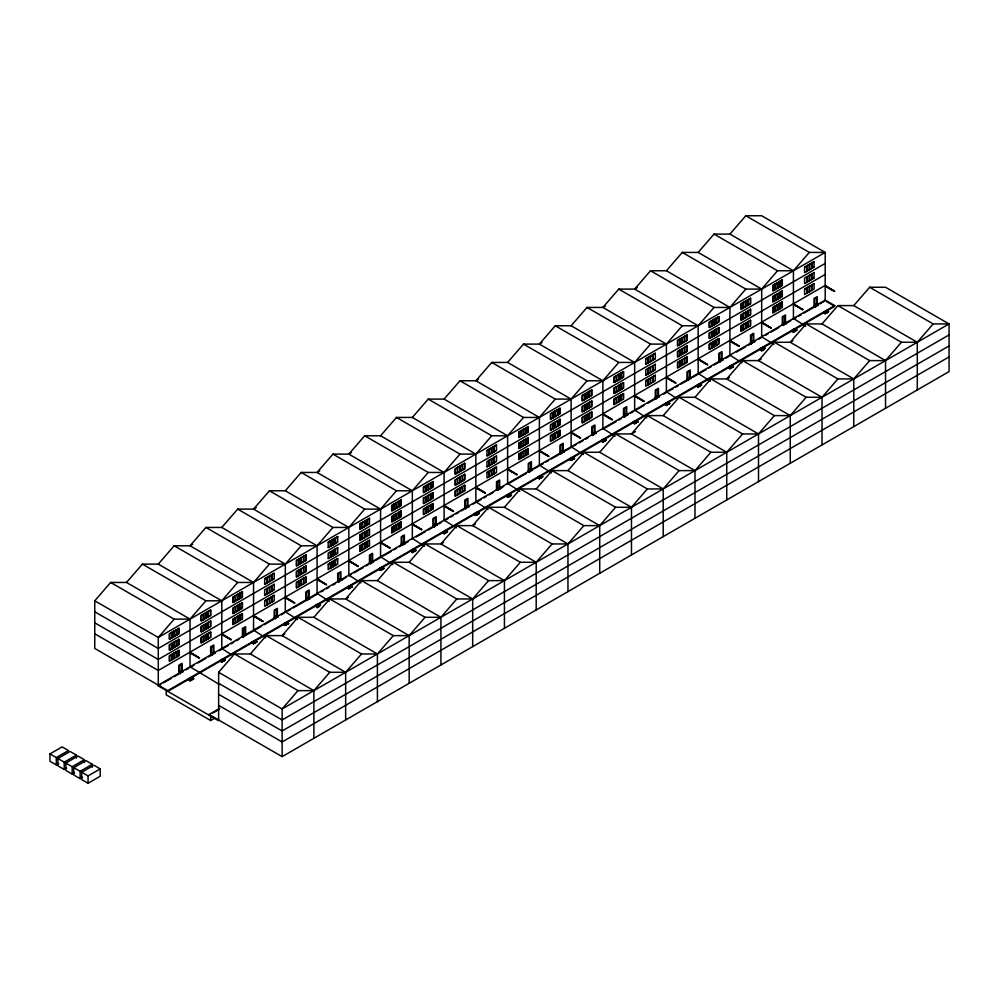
<?xml version="1.0" encoding="UTF-8"?>
<svg xmlns="http://www.w3.org/2000/svg" width="999" height="999" viewBox="0 0 999 999"><rect width="100%" height="100%" fill="white"/><g stroke="black" fill="none" stroke-linecap="round" stroke-linejoin="round"><path stroke-width="1.5" d="M167.807 690.634L167.807 691.37L834.727 306.331L834.727 305.594L167.807 690.634L94.755 648.463L94.755 600.799L110.639 582.454L126.523 582.454L190.035 619.13L190.035 667.532M126.523 582.454L142.395 564.123L158.279 564.123L221.79 600.799L221.79 649.2M158.279 564.123L174.151 545.791L190.035 545.791L253.546 582.454L253.546 630.869L248.252 633.915M297.502 619.567L285.314 611.8L285.314 564.123L221.79 527.447L205.919 527.447L190.035 545.791L192.682 544.255M221.79 527.447L237.675 509.115L253.546 509.115L317.07 545.791L317.07 594.193L310.452 598.014M351.473 574.325L348.826 575.861L348.826 527.447L285.314 490.784L269.43 490.784L253.546 509.115L256.194 507.592M825.199 300.824L825.199 252.422L809.315 252.422L793.431 270.754L777.559 270.754L761.675 289.098L745.803 289.098L729.919 307.43L714.035 307.43L698.164 325.761L682.28 325.761L666.408 344.093L650.524 344.093L634.652 362.437L618.768 362.437L602.884 380.769L587.012 380.769L571.128 399.101L555.257 399.101L539.373 417.445L523.488 417.445L507.617 435.776L491.733 435.776L475.861 454.108L459.977 454.108L444.093 472.452L428.221 472.452L412.337 490.784L396.466 490.784L380.582 509.115L364.697 509.115L348.826 527.447L332.942 527.447L317.07 545.791L301.186 545.791L285.314 564.123L269.43 564.123L253.546 582.454L237.675 582.454L221.79 600.799L205.919 600.799L190.035 619.13L174.151 619.13L158.279 637.462L158.279 685.863L218.619 720.704L218.619 672.302L234.49 653.97L250.374 653.97L313.886 690.634L313.886 738.311M285.314 490.784L301.186 472.452L317.07 472.452L380.582 509.115L380.582 557.517L375.287 560.576M412.337 539.185L412.337 490.784L348.826 454.108L332.942 454.108L317.07 472.452L319.717 470.916M444.093 520.854L444.093 472.452L380.582 435.776L364.697 435.776L348.826 454.108L351.473 452.584M380.582 435.776L396.466 417.445L412.337 417.445L475.861 454.108L475.861 502.522L473.214 504.045M412.337 417.445L428.221 399.101L444.093 399.101L507.617 435.776L507.617 484.178L526.136 473.489M444.093 399.101L459.977 380.769L475.861 380.769L539.373 417.445L539.373 465.846M583.316 454.545L571.128 446.778L571.128 399.101L507.617 362.437L491.733 362.437L475.861 380.769L478.509 379.245M250.374 653.97L266.258 635.626L282.13 635.626L345.654 672.302L345.654 719.979M507.617 362.437L523.488 344.093L539.373 344.093L602.884 380.769L602.884 429.17L616.121 421.541M377.41 701.635L377.41 653.97L313.886 617.295L298.014 617.295L282.13 635.626L284.777 634.103M634.652 410.839L634.652 362.437L571.128 325.761L555.257 325.761L539.373 344.093L542.02 342.57M313.886 617.295L329.77 598.963L345.654 598.963L409.165 635.626L409.165 683.304M571.128 325.761L587.012 307.43L602.884 307.43L666.408 344.093L666.408 391.77L675.936 398.002M440.921 664.972L440.921 617.295L377.41 580.619L361.526 580.619L345.654 598.963L348.289 597.427M692.869 377.222L698.164 374.175L698.164 325.761L634.652 289.098L618.768 289.098L602.884 307.43L605.531 305.906M377.41 580.619L393.281 562.287L409.165 562.287L472.677 598.963L472.677 646.628M729.919 355.831L729.919 307.43L666.408 270.754L650.524 270.754L634.652 289.098L637.287 287.562M282.13 756.643L949.05 371.603L949.05 323.926L933.166 323.926L917.294 342.27L901.41 342.27L885.539 360.602L869.654 360.602L853.77 378.933L837.899 378.933L822.015 397.277L806.143 397.277L790.259 415.609L774.387 415.609L758.503 433.941L742.619 433.941L726.748 452.272L710.863 452.272L694.992 470.616L679.108 470.616L663.224 488.948L647.352 488.948L631.468 507.28L615.596 507.28L599.712 525.624L583.828 525.624L567.956 543.956L552.072 543.956L536.201 562.287L520.317 562.287L504.433 580.619L488.561 580.619L472.677 598.963L456.805 598.963L440.921 617.295L425.05 617.295L409.165 635.626L393.281 635.626L377.41 653.97L361.526 653.97L345.654 672.302L329.77 672.302L313.886 690.634L298.014 690.634L282.13 708.965L282.13 756.643L209.091 714.472L209.091 715.209M409.165 562.287L425.05 543.956L440.921 543.956L504.433 580.619L504.433 628.296M666.408 270.754L682.28 252.422L698.164 252.422L761.675 289.098L761.675 337.5L759.028 339.023M536.201 609.964L536.201 562.287L472.677 525.624L456.805 525.624L440.921 543.956L443.568 542.42M698.164 252.422L714.035 234.091L729.919 234.091L793.431 270.754L793.431 319.168L796.078 317.632M567.956 591.62L567.956 543.956L504.433 507.28L488.561 507.28L472.677 525.624L475.324 524.088M729.919 234.091L745.803 215.747L761.675 215.747L825.199 252.422L158.279 637.462L94.755 600.799M504.433 507.28L520.317 488.948L536.201 488.948L599.712 525.624L599.712 573.289M536.201 488.948L552.072 470.616L567.956 470.616L631.468 507.28L631.468 554.957M567.956 470.616L583.828 452.272L599.712 452.272L663.224 488.948L663.224 536.625M599.712 452.272L615.596 433.941L631.468 433.941L694.992 470.616L694.992 518.281M726.748 499.95L726.748 452.272L663.224 415.609L647.352 415.609L631.468 433.941L635.439 431.655M663.224 415.609L679.108 397.277L694.992 397.277L758.503 433.941L758.503 481.618M694.992 397.277L710.863 378.933L726.748 378.933L790.259 415.609L790.259 463.274M822.015 444.942L822.015 397.277L758.503 360.602L742.619 360.602L726.748 378.933L729.395 377.41M853.77 426.61L853.77 378.933L790.259 342.27L774.387 342.27L758.503 360.602L761.151 359.078M885.539 408.279L885.539 360.602L822.015 323.926L806.143 323.926L790.259 342.27L792.906 340.734M822.015 323.926L837.899 305.594L853.77 305.594L917.294 342.27L917.294 389.935M853.77 305.594L869.654 287.262L885.539 287.262L949.05 323.926L282.13 708.965L218.619 672.302M174.313 631.143L176.373 629.944L176.373 635.077L174.313 636.276M208.454 611.425L210.514 610.239L210.514 615.372L208.454 616.558M235.127 596.028L233.067 597.215L233.067 602.347L235.127 601.161M239.897 593.281L237.824 594.467L237.824 599.6L239.897 598.413M264.822 578.883L266.883 577.697L266.883 582.829L264.822 584.015M269.268 576.311L267.208 577.509L267.208 582.642L269.268 581.455M274.038 573.563L271.965 574.762L271.965 579.895L274.038 578.696M298.963 559.178L301.024 557.979L301.024 563.111L298.963 564.31M303.409 556.605L301.348 557.792L301.348 562.937L303.409 561.738M328.346 542.207L330.407 541.021L330.407 546.153L328.346 547.34M333.104 539.46L335.164 538.274L335.164 543.406L333.104 544.592M337.55 536.9L335.489 538.086L335.489 543.219L337.55 542.032M367.245 519.755L369.305 518.556L369.305 523.688L367.245 524.887M393.918 504.345L391.858 505.544L391.858 510.676L393.918 509.478M428.059 484.64L425.999 485.826L425.999 490.959L428.059 489.772M457.754 467.495L459.815 466.308L459.815 471.441L457.754 472.627M462.2 464.935L460.139 466.121L460.139 471.253L462.2 470.067M487.125 450.537L489.198 449.338L489.198 454.483L487.125 455.669M491.895 447.789L493.956 446.59L493.956 451.723L491.895 452.922M496.341 445.217L494.28 446.416L494.28 451.548L496.341 450.349M521.266 430.819L523.339 429.632L523.339 434.765L521.266 435.964M526.036 428.072L528.096 426.885L528.096 432.018L526.036 433.204M552.709 412.674L550.649 413.861L550.649 418.993L552.709 417.807M555.407 411.113L557.479 409.927L557.479 415.06L555.407 416.246M586.85 392.957L584.79 394.155L584.79 399.288L586.85 398.102M616.221 375.999L614.16 377.197L614.16 382.33L616.221 381.131M620.991 373.251L618.93 374.438L618.93 379.583L620.991 378.384M645.916 358.853L647.989 357.667L647.989 362.799L645.916 363.998M650.686 356.106L652.747 354.92L652.747 360.052L650.686 361.238M655.132 353.546L653.071 354.732L653.071 359.865L655.132 358.678M680.057 339.148L682.13 337.962L682.13 343.094L680.057 344.28M684.827 336.401L686.887 335.202L686.887 340.334L684.827 341.533M714.198 319.443L716.258 318.244L716.258 323.376L714.198 324.575M745.641 301.286L743.581 302.472L743.581 307.617L745.641 306.418M748.338 299.725L750.399 298.539L750.399 303.671L748.338 304.857M775.012 284.328L772.951 285.514L772.951 290.647L775.012 289.46M779.782 281.581L777.721 282.767L777.721 287.899L779.782 286.713M804.707 267.183L806.78 265.996L806.78 271.129L804.707 272.315M809.153 264.61L807.092 265.809L807.092 270.941L809.153 269.755M813.923 261.863L811.85 263.062L811.85 268.194L813.923 266.995M825.199 263.424L158.279 648.463L94.755 611.8M174.313 647.277L176.373 646.078L176.373 640.946M208.454 627.559L210.514 626.373L210.514 621.241M235.127 612.162L233.067 613.349L233.067 608.216M239.897 609.415L237.824 610.601L237.824 605.469M264.822 595.017L266.883 593.831L266.883 588.698M269.268 592.457L267.208 593.643L267.208 588.511M274.038 589.697L271.965 590.896L271.965 585.764M298.963 575.312L301.024 574.113L301.024 568.98M303.409 572.739L301.348 573.938L301.348 568.793M328.346 558.341L330.407 557.155L330.407 552.022M333.104 555.594L335.164 554.408L335.164 549.275M337.55 553.034L335.489 554.22L335.489 549.088M367.245 535.889L369.305 534.69L369.305 529.557M393.918 520.479L391.858 521.678L391.858 516.545M428.059 500.774L425.999 501.96L425.999 496.828M457.754 483.628L459.815 482.442L459.815 477.31M462.2 481.068L460.139 482.255L460.139 477.122M487.125 466.67L489.198 465.484L489.198 460.339M491.895 463.923L493.956 462.724L493.956 457.592M496.341 461.351L494.28 462.549L494.28 457.417M521.266 446.965L523.339 445.766L523.339 440.634M526.036 444.205L528.096 443.019L528.096 437.887M552.709 428.808L550.649 429.995L550.649 424.862M555.407 427.247L557.479 426.061L557.479 420.929M586.85 409.103L584.79 410.289L584.79 405.157M616.221 392.132L614.16 393.331L614.16 388.199M620.991 389.385L618.93 390.584L618.93 385.439M645.916 375L647.989 373.801L647.989 368.668M650.686 372.24L652.747 371.054L652.747 365.921M655.132 369.68L653.071 370.866L653.071 365.734M680.057 355.282L682.13 354.096L682.13 348.963M684.827 352.535L686.887 351.336L686.887 346.203M714.198 335.577L716.258 334.378L716.258 329.245M745.641 317.42L743.581 318.619L743.581 313.474M748.338 315.859L750.399 314.673L750.399 309.54M775.012 300.462L772.951 301.648L772.951 296.516M779.782 297.714L777.721 298.901L777.721 293.768M804.707 283.316L806.78 282.13L806.78 276.998M809.153 280.756L807.092 281.943L807.092 276.81M813.923 277.997L811.85 279.196L811.85 274.063M825.199 274.425L158.279 659.465L94.755 622.802M174.313 653.146L176.373 651.947L176.373 657.08M208.454 633.428L210.514 632.242L210.514 637.374M235.127 618.031L233.067 619.218L233.067 624.35M239.897 615.284L237.824 616.47L237.824 621.603M264.822 600.886L266.883 599.687L266.883 604.832M269.268 598.314L267.208 599.512L267.208 604.645M274.038 595.566L271.965 596.765L271.965 601.898M298.963 581.181L301.024 579.982L301.024 585.114M303.409 578.608L301.348 579.795L301.348 584.939M328.346 564.21L330.407 563.024L330.407 568.156M333.104 561.463L335.164 560.277L335.164 565.409M337.55 558.903L335.489 560.089L335.489 565.222M367.245 541.758L369.305 540.559L369.305 545.691M393.918 526.348L391.858 527.547L391.858 532.679M428.059 506.643L425.999 507.829L425.999 512.962M457.754 489.498L459.815 488.311L459.815 493.444M462.2 486.925L460.139 488.124L460.139 493.256M487.125 472.539L489.198 471.341L489.198 476.486M491.895 469.792L493.956 468.593L493.956 473.726M496.341 467.22L494.28 468.419L494.28 473.551M521.266 452.822L523.339 451.635L523.339 456.768M526.036 450.074L528.096 448.888L528.096 454.021M552.709 434.677L550.649 435.864L550.649 440.996M555.407 433.116L557.479 431.93L557.479 437.062M586.85 414.96L584.79 416.158L584.79 421.291M616.221 398.002L614.16 399.2L614.16 404.333M620.991 395.254L618.93 396.441L618.93 401.586M645.916 380.856L647.989 379.67L647.989 384.802M650.686 378.109L652.747 376.923L652.747 382.055M655.132 375.549L653.071 376.735L653.071 381.868M680.057 361.151L682.13 359.965L682.13 365.097M684.827 358.404L686.887 357.205L686.887 362.337M714.198 341.446L716.258 340.247L716.258 345.379M745.641 323.289L743.581 324.475L743.581 329.62M748.338 321.728L750.399 320.542L750.399 325.674M775.012 306.331L772.951 307.517L772.951 312.65M779.782 303.584L777.721 304.77L777.721 309.902M804.707 289.186L806.78 287.999L806.78 293.132M809.153 286.613L807.092 287.812L807.092 292.944M813.923 283.866L811.85 285.065L811.85 290.197M190.035 652.135L199.563 658.004L190.035 652.497M221.79 633.803L231.318 639.66L221.79 634.165M253.546 615.459L263.074 621.328L253.546 615.834M285.314 597.127L294.83 602.996L285.314 597.489M317.07 578.796L326.598 584.652L317.07 579.158M348.826 560.451L358.354 566.321L348.826 560.826M380.582 542.12L390.109 547.989L380.582 542.482M412.337 523.788L421.865 529.657L412.337 524.15M444.093 505.444L453.621 511.313L444.093 505.819M475.861 487.112L485.389 492.982L475.861 487.487M507.617 468.781L517.145 474.65L507.617 469.143M539.373 450.449L548.901 456.306L539.373 450.811M571.128 432.105L580.656 437.974L571.128 432.48M602.884 413.773L612.412 419.642L602.884 414.135M634.652 395.442L644.168 401.311L634.652 395.804M666.408 377.098L675.936 382.967L666.408 377.472M698.164 358.766L707.692 364.635L698.164 359.141M729.919 340.434L739.447 346.303L729.919 340.796M761.675 322.103L771.203 327.959L761.675 322.465M793.431 303.758L802.959 309.628L793.431 304.133M94.755 633.803L158.279 670.466L825.199 285.427L834.727 291.296L825.199 285.789M372.639 560.639L369.468 562.474L370.417 563.024L373.601 561.188L373.601 561.925L370.417 563.761L369.468 563.211L369.468 555.144L372.639 553.309L372.639 560.639L373.601 561.188M158.279 685.139L825.199 300.1L834.727 305.594M183.042 671.203L182.093 670.654L178.921 672.489L179.87 673.039L183.042 671.203L179.87 673.763L178.921 673.214L178.921 665.147L182.093 663.311L182.093 671.39L183.042 671.94M214.81 652.871L213.848 652.322L210.677 654.145L211.626 654.695L214.81 652.871L211.626 655.431L210.677 654.882L210.677 646.815L213.848 644.979L213.848 653.046L214.81 653.596M246.566 634.527L245.617 633.978L242.432 635.814L243.394 636.363L246.566 634.527L243.394 637.1L242.432 636.55L242.432 628.483L245.617 626.648L245.617 634.715L246.566 635.264M278.321 616.196L277.372 615.646L274.188 617.482L275.15 618.031L278.321 616.196L275.15 618.768L274.188 618.206L274.188 610.139L277.372 608.316L277.372 616.383L278.321 616.932M310.077 597.864L309.128 597.315L305.956 599.138L306.905 599.7L310.077 597.864L310.077 598.588L306.905 600.424L305.956 599.875L305.956 591.808L309.128 589.972L309.128 598.039L310.077 598.588M341.833 579.52L340.884 578.97L337.712 580.806L338.661 581.356L341.833 579.52L338.661 582.092L337.712 581.543L337.712 573.476L340.884 571.64L340.884 579.707L341.833 580.257M405.357 542.857L404.395 542.307L401.223 544.143L402.172 544.692L405.357 542.857L405.357 543.593L402.172 545.417L401.223 544.867L401.223 536.8L404.395 534.964L404.395 543.031L405.357 543.593M437.112 524.525L436.163 523.963L432.979 525.799L433.941 526.348L437.112 524.525L433.941 527.085L432.979 526.535L432.979 518.469L436.163 516.633L436.163 524.7L437.112 525.249M468.868 506.181L467.919 505.631L464.735 507.467L465.696 508.016L468.868 506.181L465.696 508.753L464.735 508.204L464.735 500.137L467.919 498.301L467.919 506.368L468.868 506.918M500.624 487.849L499.675 487.3L496.503 489.135L497.452 489.685L500.624 487.849L500.624 488.586L497.452 490.409L496.503 489.86L496.503 481.793L499.675 479.97L499.675 488.036L500.624 488.586M532.38 469.518L531.431 468.968L528.259 470.791L529.208 471.341L532.38 469.518L532.38 470.242L529.208 472.077L528.259 471.528L528.259 463.461L531.431 461.625L531.431 469.692L532.38 470.242M564.148 451.173L563.186 450.624L560.014 452.46L560.963 453.009L564.148 451.173L564.148 451.91L560.963 453.746L560.014 453.196L560.014 445.129L563.186 443.294L563.186 451.361L564.148 451.91M595.904 432.842L594.954 432.292L591.77 434.128L592.732 434.677L595.904 432.842L592.732 435.414L591.77 434.865L591.77 426.798L594.954 424.962L594.954 433.029L595.904 433.578M627.659 414.51L626.71 413.961L623.526 415.796L624.487 416.346L627.659 414.51L624.487 417.07L623.526 416.521L623.526 408.454L626.71 406.618L626.71 414.685L627.659 415.234M659.415 396.166L658.466 395.616L655.294 397.452L656.243 398.002L659.415 396.166L656.243 398.738L655.294 398.189L655.294 390.122L658.466 388.286L658.466 396.353L659.415 396.903M691.171 377.834L690.222 377.285L687.05 379.121L687.999 379.67L691.171 377.834L687.999 380.407L687.05 379.857L687.05 371.79L690.222 369.955L690.222 378.022L691.171 378.571M722.939 359.503L721.977 358.953L718.805 360.789L719.755 361.338L722.939 359.503L719.755 362.063L718.805 361.513L718.805 353.446L721.977 351.623L721.977 359.69L722.939 360.239M754.695 341.171L753.733 340.622L750.561 342.445L751.51 342.994L754.695 341.171L751.51 343.731L750.561 343.181L750.561 335.115L753.733 333.279L753.733 341.346L754.695 341.895M786.45 322.827L785.501 322.277L782.317 324.113L783.278 324.663L786.45 322.827L786.45 323.564L783.278 325.399L782.317 324.85L782.317 316.783L785.501 314.947L785.501 323.014L786.45 323.564M818.206 304.495L817.257 303.946L814.073 305.781L815.034 306.331L818.206 304.495L818.206 305.232L815.034 307.068L814.073 306.518L814.073 298.439L817.257 296.616L817.257 304.683L818.206 305.232M158.279 685.863L160.926 684.34M163.574 682.816L171.503 678.234M174.151 676.698L178.122 674.412M186.064 669.829L188.711 668.294M191.358 666.77L194.006 665.247M197.977 662.949L205.919 658.366M208.554 656.842L211.201 655.307M219.143 650.724L228.409 645.379M231.056 643.856L233.704 642.32M236.351 640.796L238.998 639.273M254.87 630.094L261.488 626.286M264.136 624.75L273.401 619.405M281.343 614.822L283.991 613.286M287.949 611.001L290.597 609.477M293.244 607.941L306.481 600.299M321.041 591.895L323.688 590.372M326.323 588.848L328.971 587.312M332.942 585.027L335.589 583.503M342.207 579.682L346.178 577.385M354.121 572.802L363.386 567.457M366.021 565.921L368.668 564.398M383.229 555.993L391.171 551.411M393.818 549.887L396.466 548.351M399.113 546.828L401.76 545.304M405.719 543.006L408.366 541.483M416.308 536.9L425.574 531.543M428.221 530.019L433.516 526.96M438.811 523.913L441.446 522.377M445.417 520.092L448.064 518.556M450.711 517.032L453.359 515.509M456.006 513.973L458.653 512.45M461.301 510.926L463.948 509.39M477.185 501.748L481.143 499.463M483.791 497.927L486.438 496.403M489.085 494.88L493.056 492.582M500.998 487.999L503.646 486.476M534.078 468.906L538.049 466.608M540.696 465.084L543.344 463.548M545.991 462.025L548.638 460.502M551.286 458.966L560.539 453.621M564.51 451.336L571.128 447.515M573.776 445.979L576.423 444.455M579.07 442.932L583.041 440.634M585.689 439.11L588.336 437.574M618.768 420.005L621.415 418.481M630.681 413.136L633.329 411.6M635.963 410.077L643.905 405.494M647.876 403.196L655.819 398.613M663.761 394.031L666.408 392.507M669.055 390.971L673.026 388.686M675.661 387.162L678.309 385.626M680.956 384.103L687.574 380.282M699.487 373.401L706.106 369.58M708.753 368.057L711.4 366.533M714.035 364.997L718.006 362.712M725.948 358.129L728.596 356.593M736.538 352.01L745.803 346.665M748.451 345.142L751.098 343.606M765.646 335.202L768.293 333.678M770.941 332.155L778.883 327.572M786.825 322.989L790.783 320.691M798.725 316.109L801.373 314.585M804.02 313.049L813.286 307.704M819.904 303.883L823.875 301.598M49.95 753.908L62.125 746.877L68.481 750.549L56.306 757.579L49.95 753.908L49.95 761.25L56.306 764.909L58.741 763.511M188.287 679.183L191.945 677.072L193.531 678.346L189.872 680.456L188.449 679.083M251.798 642.507L255.457 640.396L256.88 641.77M347.078 587.499L350.724 585.389L352.322 586.675L348.663 588.786L347.24 587.412M410.589 550.836L414.248 548.726L415.834 549.999L412.187 552.11L410.751 550.736M569.38 459.153L573.039 457.043L574.625 458.329L570.966 460.439L569.542 459.065M728.171 367.482L731.83 365.372L733.416 366.658L729.757 368.756L728.333 367.382M221.628 662.125L225.287 660.014C224.088 657.092 217.17 661.301 221.79 662.037M380.419 570.454L384.078 568.344C382.867 565.422 375.961 569.617 380.582 570.354M539.21 478.771L542.869 476.66C541.658 473.738 534.752 477.947 539.373 478.683M602.734 442.107L606.381 439.997C605.182 437.075 598.264 441.271 602.884 442.008M761.525 350.424L765.172 348.314C763.973 345.392 757.055 349.6 761.675 350.337M189.91 681.168L193.868 678.895M316.945 607.829L319.58 606.306M412.225 552.822L416.171 550.549M508.816 497.052L511.451 495.541M761.563 351.136L764.198 349.613M66.671 768.094L64.236 769.492L57.892 765.833L57.892 758.491L70.067 751.46L76.424 755.132L76.424 758.066M57.892 758.491L64.236 762.162L76.424 755.132M74.613 772.677L72.178 774.075L65.834 770.416L65.834 763.074L78.009 756.043L84.353 759.715L84.353 762.649M65.834 763.074L72.178 766.745L84.353 759.715M82.555 777.259L80.12 778.671L73.764 774.999L73.764 767.669L85.951 760.626L92.295 764.297L92.295 767.232M73.764 767.669L80.12 771.328L92.295 764.297M81.706 772.252L93.881 765.222L100.237 768.88L100.237 776.223L88.062 783.253L81.706 779.582L81.706 772.252L88.062 775.911L100.237 768.88M209.091 714.472L219.68 708.366M212.924 712.986L219.33 709.29M166.221 690.459L166.221 694.854L210.677 720.529L214.648 718.231M949.05 334.927L282.13 719.967L218.619 683.304M949.05 345.929L282.13 730.968L218.619 694.305M949.05 356.93L282.13 741.97L218.619 705.306M745.803 215.747L809.315 252.422M869.654 287.262L933.166 323.926M824.874 285.976L834.402 291.483M714.035 234.091L777.559 270.754M837.899 305.594L901.41 342.27M826.523 301.598L833.129 305.407M826.785 310.914L828.371 311.825M828.208 311.925L826.785 310.552M828.046 312.013L826.31 310.826M826.148 311.276L827.734 312.2M827.572 312.287L826.148 310.914M827.422 312.375L825.674 311.188M825.511 311.651L827.097 312.562M826.935 312.65L825.511 311.276M826.785 312.749L825.199 311.463M826.623 312.837L824.874 311.651M824.712 312.1L826.31 313.024M826.148 313.112L824.712 311.738M825.986 313.199L824.237 312.013M824.088 312.475L825.674 313.386M825.511 313.474L824.088 312.1M825.349 313.574L823.601 312.375M793.119 304.308L802.647 309.815M682.28 252.422L745.803 289.098M806.143 323.926L869.654 360.602M793.431 318.431L805.631 326.198M795.341 329.071L796.927 329.982L793.281 332.093C788.998 330.981 795.791 327.148 796.765 330.07M796.615 330.169L795.029 328.883M794.704 329.433L796.453 330.257M796.141 330.444L794.704 329.071M795.978 330.532L794.392 329.245M795.816 330.619L794.068 329.433M793.918 329.895L795.504 330.806M795.341 330.894L793.918 329.52M795.179 330.994L793.431 329.795M793.281 330.257L794.867 331.168M794.704 331.268L793.281 329.895M794.542 331.356L792.806 330.169M792.644 330.619L794.23 331.543M794.068 331.631L792.644 330.257M793.918 331.718L792.17 330.532M792.007 330.994L793.593 331.905M793.431 331.993L792.007 330.619M761.363 322.652L770.891 328.147M650.524 270.754L714.035 307.43M774.387 342.27L837.899 378.933M761.675 336.763L773.863 344.543M765.009 348.414L763.261 347.215M763.111 347.677L764.697 348.589M764.535 348.688L763.111 347.302M764.372 348.776L762.637 347.577M762.474 348.039L764.06 348.963M763.898 349.051L762.474 347.677M763.748 349.138L762 347.952M761.837 348.414L763.423 349.325M763.261 349.413L761.837 348.039M763.111 349.513L761.363 348.314M761.201 348.776L762.786 349.687M762.637 349.787L761.201 348.414M762.474 349.875L760.888 348.589M762.312 349.962L760.564 348.776M760.414 349.238L762 350.149M761.837 350.237L760.414 348.863M729.607 340.984L739.135 346.478M618.768 289.098L682.28 325.761M742.619 360.602L806.143 397.277M729.919 355.095L742.107 362.874M731.668 365.821L733.254 366.745M733.091 366.833L731.668 365.459M732.941 366.933L731.193 365.734M731.031 366.196L732.617 367.108M732.467 367.207L731.031 365.821M732.304 367.295L730.556 366.096M730.394 366.558L731.98 367.482M731.83 367.57L730.394 366.196M731.668 367.657L730.082 366.371M731.505 367.757L729.757 366.558M729.607 367.02L731.193 367.932M731.031 368.032L729.607 366.658M730.868 368.119L729.12 366.933M728.97 367.382L730.556 368.306M730.394 368.394L728.97 367.02M730.232 368.481L728.496 367.295M728.333 367.757L729.919 368.668M697.839 359.315L707.367 364.822M587.012 307.43L650.524 344.093M710.863 378.933L774.387 415.609M698.164 373.439L710.351 381.206M701.498 385.077L699.912 383.791M701.335 385.164L699.587 383.978M699.437 384.44L701.023 385.352M700.861 385.452L699.437 384.066M700.699 385.539L698.95 384.34M698.801 384.802L700.386 385.726M700.224 385.814L698.801 384.44M700.062 385.901L698.326 384.715M698.164 385.164L699.75 386.089M699.587 386.176L698.164 384.802M699.437 386.276L697.689 385.077M697.527 385.539L699.113 386.451M698.95 386.551L697.527 385.164M698.801 386.638L697.052 385.452M696.89 385.901L698.476 386.825M698.326 386.913L696.89 385.539M698.164 387L696.578 385.726M666.083 377.647L675.611 383.154M555.257 325.761L618.768 362.437M679.108 397.277L742.619 433.941M667.994 402.585L669.58 403.509M669.417 403.596L667.994 402.222M669.268 403.683L667.519 402.497M667.357 402.959L668.943 403.871M668.781 403.958L667.357 402.585M668.631 404.058L666.882 402.859M666.72 403.321L668.306 404.245M668.156 404.333L666.72 402.959M667.994 404.42L666.246 403.234M666.083 403.683L667.669 404.607M667.519 404.695L666.083 403.321M667.357 404.795L665.771 403.509M667.195 404.882L665.446 403.683M665.297 404.145L666.882 405.07M666.72 405.157L665.297 403.783M666.558 405.244L664.822 404.058M634.328 395.991L643.856 401.486M523.488 344.093L587.012 380.769M647.352 415.609L710.863 452.272M634.652 410.102L646.84 417.882M636.55 420.741L638.136 421.653L634.49 423.763C630.207 422.652 637 418.831 637.986 421.753M637.824 421.84L636.076 420.654M635.913 421.103L637.499 422.028M637.35 422.115L635.913 420.741M637.187 422.202L635.601 420.929M635.277 421.478L637.025 422.302M636.713 422.477L635.277 421.103M636.55 422.577L634.964 421.291M636.388 422.664L634.652 421.478M634.49 421.928L636.076 422.852M635.913 422.939L634.49 421.566M635.764 423.039L634.015 421.84M633.853 422.302L635.439 423.214M635.277 423.314L633.853 421.928M635.127 423.401L633.378 422.202M633.216 422.664L634.802 423.588M634.652 423.676L633.216 422.302M602.572 414.323L612.1 419.83M491.733 362.437L555.257 399.101M615.596 433.941L679.108 470.616M602.884 428.446L615.084 436.213M606.218 440.084L604.47 438.898M604.32 439.348L605.906 440.272M605.744 440.359L604.32 438.986M605.581 440.447L603.846 439.26M603.683 439.722L605.269 440.634M605.107 440.721L603.683 439.348M604.957 440.821L603.209 439.622M603.046 440.084L604.632 440.996M604.47 441.096L603.046 439.722M604.32 441.183L602.572 439.997M602.409 440.447L603.995 441.371M603.846 441.458L602.409 440.084M603.683 441.546L601.935 440.359M601.773 440.821L603.359 441.733M603.209 441.833L601.773 440.447M603.046 441.92L601.46 440.634M570.816 432.654L580.344 438.161M459.977 380.769L523.488 417.445M583.828 452.272L647.352 488.948M572.877 457.505L574.462 458.416M574.3 458.516L572.877 457.142M574.15 458.603L572.402 457.417M572.24 457.867L573.826 458.791M573.676 458.878L572.24 457.505M573.513 458.966L571.765 457.779M571.603 458.241L573.189 459.153M573.039 459.24L571.603 457.867M572.877 459.34L571.128 458.141M570.966 458.603L572.564 459.515M572.402 459.615L570.966 458.241M572.24 459.702L570.654 458.416M572.077 459.79L570.342 458.603M570.179 459.065L571.765 459.977M571.603 460.064L570.179 458.691M571.453 460.164L569.705 458.966M569.542 459.428L571.128 460.339M539.06 450.999L548.576 456.493M428.221 399.101L491.733 435.776M552.072 470.616L615.596 507.28M539.373 465.109L551.56 472.889M542.707 476.76L540.958 475.561M540.796 476.024L542.395 476.935M542.232 477.035L540.796 475.661M542.07 477.122L540.484 475.836M541.908 477.21L540.172 476.024M540.009 476.486L541.595 477.397M541.433 477.485L540.009 476.111M541.283 477.584L539.535 476.386M539.373 476.848L540.958 477.759M540.796 477.859L539.373 476.486M540.646 477.947L538.898 476.76M538.736 477.21L540.322 478.134M540.172 478.221L538.736 476.848M540.009 478.309L538.261 477.122M538.099 477.584L539.685 478.496M539.535 478.583L538.099 477.21M507.292 469.33L516.82 474.825M396.466 417.445L459.977 454.108M520.317 488.948L583.828 525.624M507.617 483.454L519.805 491.221M509.203 494.268L510.789 495.179M510.626 495.279L509.203 493.893M510.477 495.367L508.728 494.168M508.566 494.63L510.152 495.554M510.002 495.641L508.566 494.268M509.84 495.729L508.091 494.542M507.929 495.005L509.515 495.916M509.365 496.003L507.929 494.63M509.203 496.103L507.455 494.905M507.292 495.367L508.891 496.278M508.728 496.378L507.292 495.005M508.566 496.466L506.818 495.279M506.655 495.729L508.254 496.653M508.091 496.74L506.655 495.367M507.929 496.828L506.343 495.554M507.767 496.928L506.031 495.729M475.536 487.662L485.064 493.169M364.697 435.776L428.221 472.452M488.561 507.28L552.072 543.956M475.861 501.785L488.049 509.552M477.759 512.412L479.345 513.336L475.699 515.447C471.416 514.335 478.209 510.501 479.195 513.424M479.033 513.523L477.285 512.325M477.122 512.787L478.708 513.698M478.558 513.798L477.122 512.412M478.396 513.886L476.648 512.687M476.486 513.149L478.084 514.073M477.922 514.16L476.486 512.787M477.759 514.248L476.173 512.962M477.597 514.348L475.861 513.149M475.699 513.611L477.285 514.522M477.122 514.622L475.699 513.249M476.973 514.71L475.224 513.523M475.062 513.973L476.648 514.897M476.486 514.985L475.062 513.611M476.336 515.072L474.587 513.886M474.425 514.348L476.011 515.259M475.861 515.347L474.425 513.973M443.781 506.006L453.309 511.5M332.942 454.108L396.466 490.784M456.805 525.624L520.317 562.287M444.093 520.117L456.293 527.884M445.691 530.931L447.277 531.855M447.115 531.943L445.691 530.569M446.953 532.042L445.367 530.756M446.803 532.13L445.054 530.931M444.892 531.393L446.478 532.317M446.316 532.405L444.892 531.031M446.166 532.492L444.418 531.306M444.255 531.755L445.841 532.679M445.691 532.767L444.255 531.393M445.529 532.867L443.781 531.668M443.618 532.13L445.204 533.041M445.054 533.141L443.618 531.755M444.892 533.229L443.144 532.042M442.982 532.492L444.58 533.416M444.418 533.503L442.982 532.13M444.255 533.591L442.507 532.405M412.025 524.338L421.553 529.832M301.186 472.452L364.697 509.115M425.05 543.956L488.561 580.619M412.337 538.449L424.525 546.228M414.086 549.175L415.671 550.099M415.522 550.187L414.086 548.813M415.359 550.274L413.611 549.088M413.449 549.55L415.035 550.461M414.885 550.549L413.449 549.175M414.722 550.649L412.974 549.45M412.812 549.912L414.41 550.836M414.248 550.924L412.812 549.55M414.086 551.011L412.337 549.825M412.187 550.274L413.773 551.198M413.611 551.286L412.187 549.912M413.449 551.386L411.7 550.187M413.136 551.56L411.551 550.274M411.388 550.736L412.974 551.66M412.812 551.748L411.388 550.374M412.662 551.835L410.914 550.649M410.751 551.111L412.337 552.022M380.269 542.669L389.797 548.176M269.43 490.784L332.942 527.447M393.281 562.287L456.805 598.963M380.582 556.793L392.769 564.56M383.916 568.431L382.167 567.245M382.018 567.694L383.604 568.618M383.441 568.706L382.018 567.332M383.279 568.793L381.531 567.607M381.381 568.069L382.967 568.98M382.804 569.068L381.381 567.694M382.642 569.168L381.056 567.882M382.492 569.255L380.744 568.069M380.582 568.518L382.167 569.442M382.018 569.53L380.582 568.156M381.855 569.63L380.107 568.431M379.945 568.893L381.531 569.805M381.381 569.905L379.945 568.518M381.218 569.992L379.47 568.793M379.308 569.255L380.894 570.179M380.744 570.267L379.308 568.893M348.501 561.001L358.029 566.508M237.675 509.115L301.186 545.791M361.526 580.619L425.05 617.295M348.826 575.124L361.014 582.892M350.574 585.851L352.16 586.763M351.998 586.863L350.574 585.489M351.835 586.95L350.249 585.664M351.685 587.037L349.937 585.851M349.775 586.313L351.361 587.225M351.211 587.312L349.775 585.938M351.049 587.412L349.3 586.213M349.138 586.675L350.724 587.587M350.574 587.687L349.138 586.313M350.412 587.774L348.663 586.588M348.501 587.037L350.1 587.961M349.937 588.049L348.501 586.675M349.775 588.136L348.027 586.95M347.877 587.412L349.463 588.324M349.3 588.423L347.877 587.037M349.138 588.511L347.39 587.312M347.24 587.774L348.826 588.698M316.745 579.345L326.273 584.84M205.919 527.447L269.43 564.123M329.77 598.963L393.281 635.626M317.07 593.456L329.258 601.236M318.968 604.095L320.554 605.007L316.908 607.117C312.625 606.006 319.418 602.185 320.404 605.107M320.242 605.194L318.494 604.008M318.331 604.457L319.93 605.382M319.767 605.469L318.331 604.095M319.605 605.556L317.857 604.37M317.707 604.832L319.293 605.744M319.131 605.831L317.707 604.457M318.968 605.931L317.22 604.732M317.07 605.194L318.656 606.106M318.494 606.206L317.07 604.832M318.331 606.293L316.745 605.007M318.182 606.381L316.433 605.194M316.271 605.656L317.857 606.568M317.707 606.655L316.271 605.282M317.545 606.755L315.796 605.556M315.634 606.018L317.22 606.93M317.07 607.03L315.634 605.656M284.99 597.677L294.518 603.171M174.151 545.791L237.675 582.454M298.014 617.295L361.526 653.97M286.9 622.614L288.486 623.526M288.324 623.626L286.9 622.252M288.162 623.713L286.426 622.527M286.263 622.976L287.849 623.9M287.687 623.988L286.263 622.614M287.537 624.075L285.939 622.802M287.375 624.175L285.627 622.976M285.464 623.438L287.05 624.35M286.9 624.45L285.464 623.076M286.738 624.537L284.99 623.351M284.827 623.801L286.426 624.725M286.263 624.812L284.827 623.438M286.101 624.899L284.353 623.713M284.203 624.175L285.789 625.087M285.627 625.174L284.203 623.801M285.464 625.274L283.716 624.075M253.234 616.008L262.762 621.515M142.395 564.123L205.919 600.799M266.258 635.626L329.77 672.302M253.546 630.132L265.746 637.899M255.457 640.759L257.043 641.683L253.396 643.793L251.96 642.419M256.731 641.87L255.132 640.584M256.568 641.957L254.82 640.759M254.658 641.221L256.256 642.145M256.094 642.232L254.658 640.859M255.931 642.32L254.183 641.133M254.021 641.595L255.619 642.507M255.457 642.594L254.021 641.221M255.294 642.694L253.546 641.495M253.396 641.957L254.982 642.869M254.82 642.969L253.396 641.595M254.658 643.056L252.909 641.87M252.759 642.32L254.345 643.244M254.183 643.331L252.759 641.957M254.021 643.418L252.285 642.232M253.709 643.606L252.123 642.32M251.96 642.782L253.546 643.693M221.478 634.353L231.006 639.847M110.639 582.454L174.151 619.13M234.49 653.97L298.014 690.634M221.79 648.463L231.318 654.695M225.125 660.114L223.376 658.915M223.227 659.377L224.812 660.289M224.65 660.389L223.227 659.003M224.488 660.476L222.74 659.278M222.59 659.74L224.176 660.664M224.013 660.751L222.59 659.377M223.851 660.839L222.115 659.652M221.953 660.114L223.539 661.026M223.376 661.113L221.953 659.74M223.227 661.213L221.628 659.927M223.064 661.301L221.316 660.114M221.154 660.564L222.74 661.488M222.59 661.575L221.154 660.202M222.427 661.663L220.679 660.476M220.517 660.938L222.115 661.85M221.953 661.937L220.517 660.564M189.723 652.684L199.238 658.179M190.035 666.795L219.543 684.565M191.783 677.522L193.369 678.446M193.207 678.533L191.783 677.16M193.057 678.633L191.308 677.434M191.146 677.896L192.732 678.808M192.57 678.908L191.146 677.522M192.42 678.995L190.834 677.709M192.258 679.083L190.509 677.896M190.347 678.346L191.945 679.27M191.783 679.357L190.347 677.984M191.621 679.457L189.872 678.259M189.723 678.721L191.308 679.632M191.146 679.732L189.723 678.346M190.984 679.819L189.236 678.633M189.086 679.083L190.672 680.007M190.509 680.094L189.086 678.721M190.347 680.182L188.611 678.995M188.449 679.457L190.035 680.369M827.097 310.726L823.451 312.837L825.037 313.748L828.683 311.651L826.935 310.452M815.034 306.331L815.034 307.068M811.7 262.962L811.7 268.469M811.7 273.963L811.7 279.47M811.7 284.965L811.7 290.472M811.538 274.238L811.538 279.37L809.477 280.569L809.477 275.437M811.538 290.372L811.538 285.239L809.477 286.438L809.477 291.571M809.315 264.335L809.315 269.842M809.315 275.337L809.315 280.844M809.315 286.338L809.315 291.845M806.93 265.722L806.93 271.216M806.93 276.723L806.93 282.218M806.93 287.712L806.93 293.219M783.278 324.663L783.278 325.399M782.167 291.196L782.167 296.341L780.094 297.527L780.094 292.395M782.167 307.342L782.167 302.197L780.094 303.396L780.094 308.529M779.944 281.306L779.944 286.8M779.944 292.307L779.944 297.802M779.944 303.309L779.944 308.803M777.559 282.68L777.559 288.174M777.559 293.681L777.559 299.176M777.559 304.683L777.559 310.177M777.397 293.956L777.397 299.088L775.336 300.274L775.336 295.142M777.397 310.09L777.397 304.957L775.336 306.144L775.336 311.276M775.174 284.053L775.174 289.548M775.174 295.055L775.174 300.549M775.174 306.056L775.174 311.551M751.51 342.994L751.51 343.731M748.176 299.638L748.176 305.132M748.176 310.639L748.176 316.134M748.176 321.641L748.176 327.135M748.026 310.914L748.026 316.046L745.953 317.232L745.953 312.1M748.026 327.048L748.026 321.915L745.953 323.102L745.953 328.234M745.803 301.011L745.803 306.506M745.803 312.013L745.803 317.507M745.803 323.014L745.803 328.509M743.418 302.385L743.418 307.892M743.418 313.386L743.418 318.893M743.418 324.388L743.418 329.895M743.256 313.661L743.256 318.793L741.196 319.992L741.196 314.86M743.256 329.795L743.256 324.663L741.196 325.861L741.196 330.994M719.755 361.338L719.755 362.063M718.643 327.872L718.643 333.004L716.583 334.203L716.583 329.058M718.643 344.006L718.643 338.873L716.583 340.06L716.583 345.204M716.42 317.969L716.42 323.476M716.42 328.971L716.42 334.478M716.42 339.972L716.42 345.479M714.035 319.343L714.035 324.85M714.035 330.344L714.035 335.851M714.035 341.346L714.035 346.853M713.885 330.619L713.885 335.751L711.812 336.95L711.812 331.818M713.885 346.753L713.885 341.621L711.812 342.819L711.812 347.952M711.663 320.716L711.663 326.223M711.663 331.718L711.663 337.225M711.663 342.719L711.663 348.226M711.5 331.993L711.5 337.138L709.44 338.324L709.44 333.191M711.5 348.139L711.5 342.994L709.44 344.193L709.44 349.325M687.999 379.67L687.999 380.407M684.665 336.301L684.665 341.808M684.665 347.302L684.665 352.809M684.665 358.304L684.665 363.811M684.502 347.577L684.502 352.722L682.442 353.908L682.442 348.776M684.502 363.723L684.502 358.579L682.442 359.777L682.442 364.91M682.28 337.687L682.28 343.181M682.28 348.688L682.28 354.183M682.28 359.69L682.28 365.184M679.907 339.061L679.907 344.555M679.907 350.062L679.907 355.557M679.907 361.064L679.907 366.558M679.745 350.337L679.745 355.469L677.684 356.655L677.684 351.523M679.745 366.471L679.745 361.338L677.684 362.525L677.684 367.657M668.306 402.41L664.66 404.52L666.246 405.432L669.892 403.321L668.156 402.135M656.243 398.002L656.243 398.738M652.909 354.645L652.909 360.139M652.909 365.646L652.909 371.141M652.909 376.648L652.909 382.142M650.524 356.019L650.524 361.513M650.524 367.02L650.524 372.515M650.524 378.022L650.524 383.516M650.361 367.295L650.361 372.427L648.301 373.614L648.301 368.481M650.361 383.429L650.361 378.296L648.301 379.483L648.301 384.615M648.139 357.392L648.139 362.887M648.139 368.394L648.139 373.888M648.139 379.395L648.139 384.89M624.487 416.346L624.487 417.07M623.376 382.879L623.376 388.012L621.303 389.198L621.303 384.066M623.376 399.013L623.376 393.881L621.303 395.067L621.303 400.199M621.153 372.977L621.153 378.484M621.153 383.978L621.153 389.485M621.153 394.98L621.153 400.487M618.768 374.35L618.768 379.857M618.768 385.352L618.768 390.859M618.768 396.353L618.768 401.86M618.606 385.626L618.606 390.759L616.545 391.958L616.545 386.825M618.606 401.76L618.606 396.628L616.545 397.827L616.545 402.959M616.383 375.724L616.383 381.231M616.383 386.725L616.383 392.232M616.383 397.727L616.383 403.234M592.732 434.677L592.732 435.414M591.608 401.211L591.608 406.343L589.547 407.542L589.547 402.41M591.608 417.345L591.608 412.212L589.547 413.411L589.547 418.544M589.385 391.308L589.385 396.815M589.385 402.31L589.385 407.817M589.385 413.311L589.385 418.818M589.235 402.585L589.235 407.717L587.162 408.916L587.162 403.783M589.235 418.718L589.235 413.586L587.162 414.785L587.162 419.917M587.012 392.682L587.012 398.189M587.012 403.683L587.012 409.19M587.012 414.685L587.012 420.192M584.627 394.068L584.627 399.563M584.627 405.07L584.627 410.564M584.627 416.071L584.627 421.566M584.465 405.344L584.465 410.477L582.405 411.663L582.405 406.531M584.465 421.478L584.465 416.346L582.405 417.532L582.405 422.664M560.963 453.009L560.963 453.746M559.852 419.555L559.852 424.687L557.792 425.874L557.792 420.741M559.852 435.689L559.852 430.544L557.792 431.743L557.792 436.875M557.629 409.652L557.629 415.147M557.629 420.654L557.629 426.148M557.629 431.655L557.629 437.15M555.257 411.026L555.257 416.521M555.257 422.028L555.257 427.522M555.257 433.029L555.257 438.524M555.094 422.302L555.094 427.435L553.034 428.621L553.034 423.489M555.094 438.436L555.094 433.304L553.034 434.49L553.034 439.622M552.872 412.4L552.872 417.894M552.872 423.401L552.872 428.896M552.872 434.403L552.872 439.897M529.208 471.341L529.208 472.077M525.874 427.984L525.874 433.479M525.874 438.986L525.874 444.48M525.874 449.987L525.874 455.482M525.711 439.26L525.711 444.393L523.651 445.579L523.651 440.447M525.711 455.394L525.711 450.262L523.651 451.448L523.651 456.58M523.488 429.358L523.488 434.865M523.488 440.359L523.488 445.866M523.488 451.361L523.488 456.855M521.116 430.731L521.116 436.238M521.116 441.733L521.116 447.24M521.116 452.734L521.116 458.241M520.954 442.008L520.954 447.14L518.893 448.339L518.893 443.206M520.954 458.141L520.954 453.009L518.893 454.208L518.893 459.34M509.515 494.08L505.869 496.191L507.455 497.102L511.113 495.005L509.365 493.806M497.452 489.685L497.452 490.409M494.118 446.316L494.118 451.823M494.118 457.317L494.118 462.824M494.118 468.319L494.118 473.826M491.733 447.689L491.733 453.196M491.733 458.691L491.733 464.198M491.733 469.692L491.733 475.199M491.57 458.966L491.57 464.098L489.51 465.297L489.51 460.164M491.57 475.099L491.57 469.967L489.51 471.166L489.51 476.298M489.348 449.063L489.348 454.57M489.348 460.064L489.348 465.571M489.348 471.066L489.348 476.573M465.696 508.016L465.696 508.753M464.585 474.55L464.585 479.695L462.512 480.881L462.512 475.749M464.585 490.684L464.585 485.551L462.512 486.75L462.512 491.883M462.362 464.647L462.362 470.154M462.362 475.649L462.362 481.156M462.362 486.65L462.362 492.157M459.977 466.034L459.977 471.528M459.977 477.035L459.977 482.529M459.977 488.036L459.977 493.531M457.592 467.407L457.592 472.902M457.592 478.409L457.592 483.903M457.592 489.41L457.592 494.905M457.442 478.683L457.442 483.816L455.369 485.002L455.369 479.87M457.442 494.817L457.442 489.685L455.369 490.871L455.369 496.003M446.004 530.756L442.357 532.867L443.943 533.778L447.589 531.668L445.841 530.481M433.941 526.348L433.941 527.085M432.829 492.894L432.829 498.026L430.756 499.213L430.756 494.08M432.829 509.028L432.829 503.896L430.756 505.082L430.756 510.214M430.606 482.992L430.606 488.486M430.606 493.993L430.606 499.488M430.606 504.994L430.606 510.489M430.444 494.268L430.444 499.4L428.384 500.586L428.384 495.454M430.444 510.402L430.444 505.269L428.384 506.456L428.384 511.588M428.221 484.365L428.221 489.86M428.221 495.367L428.221 500.861M428.221 506.368L428.221 511.863M425.836 485.739L425.836 491.246M425.836 496.74L425.836 502.247M425.836 507.742L425.836 513.236M425.674 497.015L425.674 502.147L423.613 503.346L423.613 498.201M425.674 513.149L425.674 508.016L423.613 509.203L423.613 514.348M402.172 544.692L402.172 545.417M401.061 511.226L401.061 516.358L399.001 517.557L399.001 512.412M401.061 527.36L401.061 522.227L399.001 523.414L399.001 528.558M398.838 501.323L398.838 506.83M398.838 512.325L398.838 517.832M398.838 523.326L398.838 528.833M398.688 512.599L398.688 517.732L396.615 518.931L396.615 513.798M398.688 528.733L398.688 523.601L396.615 524.8L396.615 529.932M396.466 502.697L396.466 508.204M396.466 513.698L396.466 519.205M396.466 524.7L396.466 530.207M396.303 513.973L396.303 519.105L394.243 520.304L394.243 515.172M396.303 530.107L396.303 524.975L394.243 526.173L394.243 531.306M394.081 504.07L394.081 509.577M394.081 515.072L394.081 520.579M394.081 526.073L394.081 531.58M370.417 563.024L370.417 563.761M367.083 519.655L367.083 525.162M367.083 530.656L367.083 536.163M367.083 541.658L367.083 547.165M366.92 530.931L366.92 536.076L364.86 537.262L364.86 532.13M366.92 547.065L366.92 541.933L364.86 543.131L364.86 548.264M364.697 521.028L364.697 526.535M364.697 532.03L364.697 537.537M364.697 543.031L364.697 548.538M364.548 532.317L364.548 537.45L362.475 538.636L362.475 533.503M364.548 548.451L364.548 543.306L362.475 544.505L362.475 549.637M362.325 522.415L362.325 527.909M362.325 533.416L362.325 538.911M362.325 544.418L362.325 549.912M362.162 533.691L362.162 538.823L360.102 540.009L360.102 534.877M362.162 549.825L362.162 544.692L360.102 545.879L360.102 551.011M338.661 581.356L338.661 582.092M335.327 537.999L335.327 543.493M335.327 549L335.327 554.495M335.327 560.002L335.327 565.496M332.942 539.373L332.942 544.867M332.942 550.374L332.942 555.869M332.942 561.376L332.942 566.87M332.792 550.649L332.792 555.781L330.719 556.967L330.719 551.835M332.792 566.783L332.792 561.65L330.719 562.837L330.719 567.969M330.569 540.746L330.569 546.241M330.569 551.748L330.569 557.242M330.569 562.749L330.569 568.244M306.905 599.7L306.905 600.424M305.794 566.233L305.794 571.366L303.733 572.552L303.733 567.42M305.794 582.367L305.794 577.235L303.733 578.421L303.733 583.553M303.571 556.331L303.571 561.825M303.571 567.332L303.571 572.827M303.571 578.334L303.571 583.828M301.186 557.704L301.186 563.211M301.186 568.706L301.186 574.213M301.186 579.707L301.186 585.214M298.801 559.078L298.801 564.585M298.801 570.079L298.801 575.586M298.801 581.081L298.801 586.588M298.651 570.354L298.651 575.486L296.578 576.685L296.578 571.553M298.651 586.488L298.651 581.356L296.578 582.554L296.578 587.687M287.213 622.427L283.566 624.537L285.152 625.449L288.798 623.351L287.05 622.152M275.15 618.031L275.15 618.768M271.815 574.662L271.815 580.169M271.815 585.664L271.815 591.171M271.815 596.665L271.815 602.172M271.653 585.938L271.653 591.071L269.593 592.27L269.593 587.137M271.653 602.072L271.653 596.94L269.593 598.139L269.593 603.271M269.43 576.036L269.43 581.543M269.43 587.037L269.43 592.544M269.43 598.039L269.43 603.546M267.045 577.41L267.045 582.917M267.045 588.411L267.045 593.918M267.045 599.412L267.045 604.919M243.394 636.363L243.394 637.1M242.282 602.897L242.282 608.041L240.21 609.228L240.21 604.095M242.282 619.043L242.282 613.898L240.21 615.097L240.21 620.229M240.047 593.006L240.047 598.501M240.047 604.008L240.047 609.502M240.047 615.009L240.047 620.504M237.675 594.38L237.675 599.875M237.675 605.382L237.675 610.876M237.675 616.383L237.675 621.878M237.512 605.656L237.512 610.789L235.452 611.975L235.452 606.843M237.512 621.79L237.512 616.658L235.452 617.844L235.452 622.976M235.289 595.754L235.289 601.248M235.289 606.755L235.289 612.25M235.289 617.757L235.289 623.251M211.626 654.695L211.626 655.431M210.677 716.121L210.677 720.529M208.292 611.338L208.292 616.833M208.292 622.34L208.292 627.834M208.292 633.341L208.292 638.836M208.142 622.614L208.142 627.747L206.069 628.933L206.069 623.801M208.142 638.748L208.142 633.616L206.069 634.802L206.069 639.934M205.919 612.712L205.919 618.206M205.919 623.713L205.919 629.208M205.919 634.715L205.919 640.209M205.757 623.988L205.757 629.12L203.696 630.319L203.696 625.174M205.757 640.122L205.757 634.989L203.696 636.176L203.696 641.321M203.534 614.085L203.534 619.592M203.534 625.087L203.534 630.594M203.534 636.088L203.534 641.595M203.371 625.362L203.371 630.494L201.311 631.693L201.311 626.56M203.371 641.495L203.371 636.363L201.311 637.562L201.311 642.694M179.87 673.039L179.87 673.763M178.759 639.572L178.759 644.705L176.698 645.903L176.698 640.759M178.759 655.706L178.759 650.574L176.698 651.76L176.698 656.905M176.536 629.67L176.536 635.177M176.536 640.671L176.536 646.178M176.536 651.673L176.536 657.18M174.151 631.043L174.151 636.55M174.151 642.045L174.151 647.552M174.151 653.046L174.151 658.553M174.001 642.32L174.001 647.452L171.928 648.651L171.928 643.518M174.001 658.453L174.001 653.321L171.928 654.52L171.928 659.652M171.778 632.417L171.778 637.924M171.778 643.418L171.778 648.925M171.778 654.42L171.778 659.927M171.616 643.693L171.616 648.838L169.555 650.024L169.555 644.892M171.616 659.827L171.616 654.695L169.555 655.893L169.555 661.026M88.062 775.911L88.062 783.253M80.12 771.328L80.12 778.671M72.178 766.745L72.178 774.075M64.236 762.162L64.236 769.492M56.306 757.579L56.306 764.909M178.921 628.296L169.393 633.791L169.393 639.298L178.921 633.791L178.921 628.296M210.677 609.964L201.149 615.459L201.149 620.966L210.677 615.459L210.677 609.964M242.432 591.62L232.904 597.127L232.904 602.622L242.432 597.127L242.432 591.62M274.188 573.289L264.66 578.796L264.66 584.29L274.188 578.796L274.188 573.289M305.956 554.957L296.428 560.451L296.428 565.958L305.956 560.451L305.956 554.957M337.712 536.625L328.184 542.12L328.184 547.627L337.712 542.12L337.712 536.625M369.468 518.281L359.94 523.788L359.94 529.283L369.468 523.788L369.468 518.281M401.223 499.95L391.695 505.444L391.695 510.951L401.223 505.444L401.223 499.95M432.979 481.618L423.451 487.112L423.451 492.619L432.979 487.112L432.979 481.618M464.735 463.274L455.219 468.781L455.219 474.275L464.735 468.781L464.735 463.274M496.503 444.942L486.975 450.449L486.975 455.944L496.503 450.449L496.503 444.942M528.259 426.61L518.731 432.105L518.731 437.612L528.259 432.105L528.259 426.61M560.014 408.266L550.486 413.773L550.486 419.268L560.014 413.773L560.014 408.266M591.77 389.935L582.242 395.442L582.242 400.936L591.77 395.442L591.77 389.935M623.526 371.603L613.998 377.098L613.998 382.605L623.526 377.098L623.526 371.603M655.294 353.271L645.766 358.766L645.766 364.273L655.294 358.766L655.294 353.271M687.05 334.927L677.522 340.434L677.522 345.929L687.05 340.434L687.05 334.927M718.805 316.596L709.278 322.103L709.278 327.597L718.805 322.103L718.805 316.596M750.561 298.264L741.033 303.758L741.033 309.265L750.561 303.758L750.561 298.264M782.317 279.92L772.789 285.427L772.789 290.921L782.317 285.427L782.317 279.92M814.073 261.588L804.557 267.095L804.557 272.59L814.073 267.095L814.073 261.588M171.616 632.692L169.555 633.89L169.555 639.023L171.616 637.837L171.616 632.692M174.001 631.318L171.928 632.517L171.928 637.649L174.001 636.45L174.001 631.318M178.759 628.571L176.698 629.757L176.698 634.902L178.759 633.703L178.759 628.571M203.371 614.36L201.311 615.559L201.311 620.691L203.371 619.492L203.371 614.36M205.757 612.986L203.696 614.173L203.696 619.318L205.757 618.119L205.757 612.986M208.142 611.613L206.069 612.799L206.069 617.931L208.142 616.745L208.142 611.613M237.512 594.655L235.452 595.841L235.452 600.973L237.512 599.787L237.512 594.655M242.282 591.895L240.21 593.094L240.21 598.226L242.282 597.04L242.282 591.895M271.653 574.937L269.593 576.136L269.593 581.268L271.653 580.069L271.653 574.937M298.651 559.353L296.578 560.551L296.578 565.684L298.651 564.485L298.651 559.353M305.794 555.232L303.733 556.418L303.733 561.55L305.794 560.364L305.794 555.232M332.792 539.647L330.719 540.834L330.719 545.966L332.792 544.78L332.792 539.647M362.162 522.689L360.102 523.876L360.102 529.008L362.162 527.822L362.162 522.689M364.548 521.316L362.475 522.502L362.475 527.634L364.548 526.448L364.548 521.316M366.92 519.93L364.86 521.128L364.86 526.261L366.92 525.074L366.92 519.93M396.303 502.972L394.243 504.17L394.243 509.303L396.303 508.104L396.303 502.972M398.688 501.598L396.615 502.797L396.615 507.929L398.688 506.73L398.688 501.598M401.061 500.224L399.001 501.411L399.001 506.555L401.061 505.357L401.061 500.224M425.674 486.014L423.613 487.2L423.613 492.345L425.674 491.146L425.674 486.014M430.444 483.266L428.384 484.453L428.384 489.585L430.444 488.399L430.444 483.266M432.829 481.893L430.756 483.079L430.756 488.211L432.829 487.025L432.829 481.893M457.442 467.682L455.369 468.868L455.369 474.001L457.442 472.814L457.442 467.682M464.585 463.548L462.512 464.747L462.512 469.88L464.585 468.693L464.585 463.548M491.57 447.964L489.51 449.163L489.51 454.295L491.57 453.096L491.57 447.964M520.954 431.006L518.893 432.205L518.893 437.337L520.954 436.138L520.954 431.006M525.711 428.259L523.651 429.445L523.651 434.577L525.711 433.391L525.711 428.259M555.094 411.301L553.034 412.487L553.034 417.619L555.094 416.433L555.094 411.301M559.852 408.554L557.792 409.74L557.792 414.872L559.852 413.686L559.852 408.554M584.465 394.343L582.405 395.529L582.405 400.661L584.465 399.475L584.465 394.343M589.235 391.583L587.162 392.782L587.162 397.914L589.235 396.715L589.235 391.583M591.608 390.209L589.547 391.408L589.547 396.541L591.608 395.342L591.608 390.209M618.606 374.625L616.545 375.824L616.545 380.956L618.606 379.757L618.606 374.625M623.376 371.878L621.303 373.064L621.303 378.196L623.376 377.01L623.376 371.878M650.361 356.293L648.301 357.48L648.301 362.612L650.361 361.426L650.361 356.293M679.745 339.335L677.684 340.522L677.684 345.654L679.745 344.468L679.745 339.335M684.502 336.576L682.442 337.774L682.442 342.907L684.502 341.72L684.502 336.576M711.5 320.991L709.44 322.19L709.44 327.322L711.5 326.136L711.5 320.991M713.885 319.618L711.812 320.816L711.812 325.949L713.885 324.75L713.885 319.618M718.643 316.87L716.583 318.057L716.583 323.201L718.643 322.003L718.643 316.87M743.256 302.66L741.196 303.858L741.196 308.991L743.256 307.792L743.256 302.66M748.026 299.912L745.953 301.099L745.953 306.231L748.026 305.045L748.026 299.912M777.397 282.954L775.336 284.141L775.336 289.273L777.397 288.087L777.397 282.954M782.167 280.195L780.094 281.393L780.094 286.526L782.167 285.339L782.167 280.195M811.538 263.237L809.477 264.435L809.477 269.568L811.538 268.369L811.538 263.237M178.921 639.298L169.393 644.792L169.393 650.299L178.921 644.792L178.921 639.298M210.677 620.966L201.149 626.46L201.149 631.967L210.677 626.46L210.677 620.966M242.432 602.622L232.904 608.129L232.904 613.623L242.432 608.129L242.432 602.622M274.188 584.29L264.66 589.797L264.66 595.292L274.188 589.797L274.188 584.29M305.956 565.958L296.428 571.453L296.428 576.96L305.956 571.453L305.956 565.958M337.712 547.627L328.184 553.121L328.184 558.628L337.712 553.121L337.712 547.627M369.468 529.283L359.94 534.79L359.94 540.284L369.468 534.79L369.468 529.283M401.223 510.951L391.695 516.446L391.695 521.953L401.223 516.446L401.223 510.951M432.979 492.619L423.451 498.114L423.451 503.621L432.979 498.114L432.979 492.619M464.735 474.275L455.219 479.782L455.219 485.277L464.735 479.782L464.735 474.275M496.503 455.944L486.975 461.451L486.975 466.945L496.503 461.451L496.503 455.944M528.259 437.612L518.731 443.106L518.731 448.613L528.259 443.106L528.259 437.612M560.014 419.268L550.486 424.775L550.486 430.269L560.014 424.775L560.014 419.268M591.77 400.936L582.242 406.443L582.242 411.938L591.77 406.443L591.77 400.936M623.526 382.605L613.998 388.099L613.998 393.606L623.526 388.099L623.526 382.605M655.294 364.273L645.766 369.767L645.766 375.274L655.294 369.767L655.294 364.273M687.05 345.929L677.522 351.436L677.522 356.93L687.05 351.436L687.05 345.929M718.805 327.597L709.278 333.104L709.278 338.599L718.805 333.104L718.805 327.597M750.561 309.265L741.033 314.76L741.033 320.267L750.561 314.76L750.561 309.265M782.317 290.921L772.789 296.428L772.789 301.923L782.317 296.428L782.317 290.921M814.073 272.59L804.557 278.097L804.557 283.591L814.073 278.097L814.073 272.59M178.921 650.299L169.393 655.794L169.393 661.301L178.921 655.794L178.921 650.299M210.677 631.967L201.149 637.462L201.149 642.969L210.677 637.462L210.677 631.967M242.432 613.623L232.904 619.13L232.904 624.625L242.432 619.13L242.432 613.623M274.188 595.292L264.66 600.799L264.66 606.293L274.188 600.799L274.188 595.292M305.956 576.96L296.428 582.454L296.428 587.961L305.956 582.454L305.956 576.96M337.712 558.628L328.184 564.123L328.184 569.617L337.712 564.123L337.712 558.628M369.468 540.284L359.94 545.791L359.94 551.286L369.468 545.791L369.468 540.284M401.223 521.953L391.695 527.447L391.695 532.954L401.223 527.447L401.223 521.953M432.979 503.621L423.451 509.115L423.451 514.622L432.979 509.115L432.979 503.621M464.735 485.277L455.219 490.784L455.219 496.278L464.735 490.784L464.735 485.277M496.503 466.945L486.975 472.452L486.975 477.947L496.503 472.452L496.503 466.945M528.259 448.613L518.731 454.108L518.731 459.615L528.259 454.108L528.259 448.613M560.014 430.269L550.486 435.776L550.486 441.271L560.014 435.776L560.014 430.269M591.77 411.938L582.242 417.445L582.242 422.939L591.77 417.445L591.77 411.938M623.526 393.606L613.998 399.101L613.998 404.607L623.526 399.101L623.526 393.606M655.294 375.274L645.766 380.769L645.766 386.276L655.294 380.769L655.294 375.274M687.05 356.93L677.522 362.437L677.522 367.932L687.05 362.437L687.05 356.93M718.805 338.599L709.278 344.093L709.278 349.6L718.805 344.106L718.805 338.599M750.561 320.267L741.033 325.761L741.033 331.268L750.561 325.761L750.561 320.267M782.317 301.923L772.789 307.43L772.789 312.924L782.317 307.43L782.317 301.923M814.073 283.591L804.557 289.098L804.557 294.593L814.073 289.098L814.073 283.591M181.456 664.422L179.558 665.521L179.558 671.39L181.456 670.279L181.456 664.422M213.212 646.078L211.313 647.177L211.313 653.046L213.212 651.947L213.212 646.078M244.98 627.747L243.069 628.846L243.069 634.715L244.98 633.616L244.98 627.747M276.735 609.415L274.825 610.514L274.825 616.383L276.735 615.284L276.735 609.415M308.491 591.071L306.581 592.182L306.581 598.039L308.491 596.94L308.491 591.071M340.247 572.739L338.349 573.838L338.349 579.707L340.247 578.608L340.247 572.739M372.003 554.408L370.105 555.506L370.105 561.376L372.003 560.277L372.003 554.408M403.771 536.076L401.86 537.175L401.86 543.031L403.771 541.933L403.771 536.076M435.527 517.732L433.616 518.831L433.616 524.7L435.527 523.601L435.527 517.732M467.282 499.4L465.372 500.499L465.372 506.368L467.282 505.269L467.282 499.4M499.038 481.068L497.14 482.167L497.14 488.036L499.038 486.938L499.038 481.068M530.794 462.724L528.896 463.823L528.896 469.692L530.794 468.593L530.794 462.724M562.549 444.393L560.651 445.492L560.651 451.361L562.549 450.262L562.549 444.393M594.318 426.061L592.407 427.16L592.407 433.029L594.318 431.93L594.318 426.061M626.073 407.717L624.163 408.828L624.163 414.685L626.073 413.586L626.073 407.717M657.829 389.385L655.918 390.484L655.918 396.353L657.829 395.254L657.829 389.385M689.585 371.054L687.687 372.152L687.687 378.022L689.585 376.923L689.585 371.054M721.34 352.722L719.442 353.821L719.442 359.69L721.34 358.579L721.34 352.722M753.109 334.378L751.198 335.477L751.198 341.346L753.109 340.247L753.109 334.378M784.864 316.046L782.954 317.145L782.954 323.014L784.864 321.915L784.864 316.046M816.62 297.714L814.709 298.813L814.709 304.683L816.62 303.584L816.62 297.714M700.062 383.703L696.415 386.176L698.001 387.1L701.66 384.99L700.062 383.703"/></g></svg>
